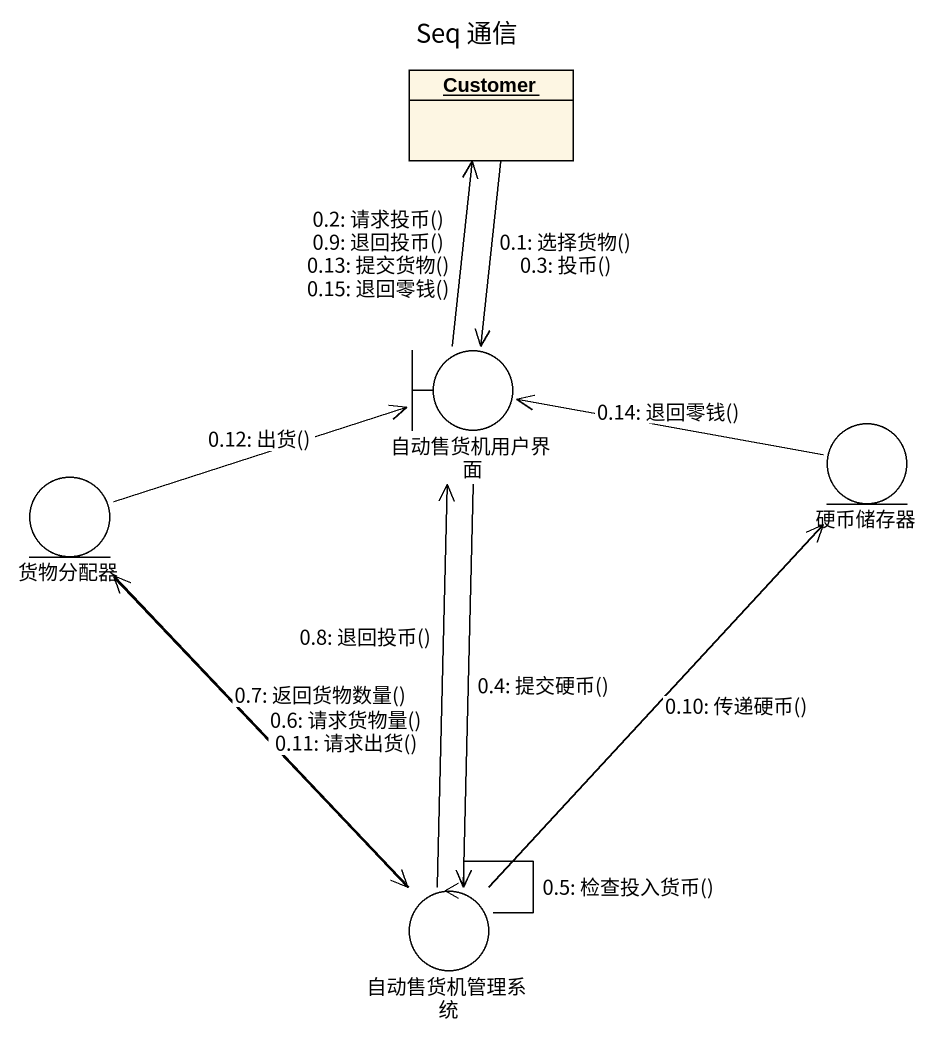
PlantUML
@startuml
title Seq 通信
allowmixing
hide circle
hide empty members
object Customer
boundary 自动售货机用户界面
entity 硬币储存器
entity 货物分配器
control 自动售货机管理系统
Customer --> 自动售货机用户界面 : 0.1: 选择货物()\n0.3: 投币()
自动售货机用户界面 -up-> Customer : 0.2: 请求投币()\n0.9: 退回投币()\n0.13: 提交货物()\n0.15: 退回零钱()
自动售货机用户界面 --> 自动售货机管理系统 : 0.4: 提交硬币()
自动售货机管理系统 --> 自动售货机管理系统 : 0.5: 检查投入货币()
自动售货机管理系统 -up-> 货物分配器 : 0.6: 请求货物量()\n0.11: 请求出货()
货物分配器 --> 自动售货机管理系统 : 0.7: 返回货物数量()
自动售货机管理系统 -up-> 自动售货机用户界面 : 0.8: 退回投币()
自动售货机管理系统 -up-> 硬币储存器 : 0.10: 传递硬币()
货物分配器 -right-> 自动售货机用户界面 : 0.12: 出货()
硬币储存器 -left-> 自动售货机用户界面 : 0.14: 退回零钱()
@enduml
